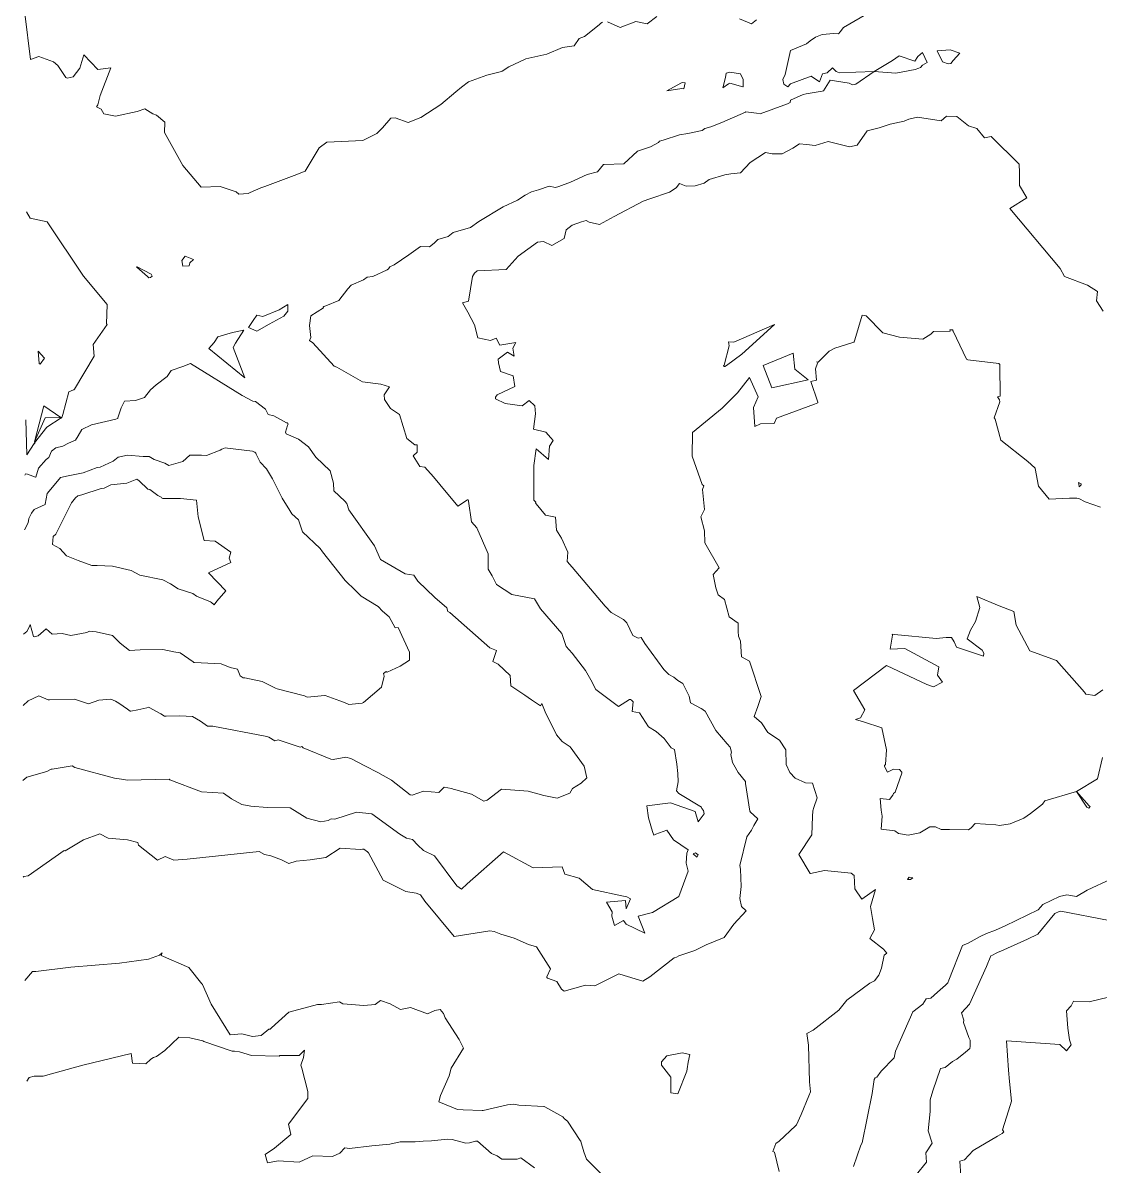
# Model space of a CAD drawing. Header units: inches. Extents: x 1412000 to 1412328, y 4931096 to 4931684.
# Drawn here: x 1412000 to 1412114.6, y 4931329.3 to 4931451 of the extents above; entities that cross this region are included whole.
import ezdxf

# ---------------------------------------------------------------- set-up
doc = ezdxf.new("R2010")
doc.units = ezdxf.units.IN
doc.header["$MEASUREMENT"] = 0

# ---------------------------------------------------------------- blocks, each defined once
blk = doc.blocks.new('CONTOURS')
at = {"color": 242, "lineweight": 0, "true_color": 0xcd2027}
for points in [[(1412114.95, 4931420.3), (1412114.22, 4931421.4), (1412114.35, 4931422.37), (1412113.28, 4931423.04), (1412110.82, 4931423.99), (1412110.37, 4931424.84), (1412105.01, 4931431.19), (1412106.8, 4931432.33), (1412106.03, 4931433.65), (1412106.03, 4931435.03), (1412105.99, 4931435.93), (1412103.03, 4931438.85), (1412102.31, 4931438.73), (1412101.48, 4931439.73), (1412100.61, 4931440.01), (1412099.38, 4931440.99), (1412098.28, 4931441.02), (1412097.72, 4931440.52), (1412095.19, 4931440.92), (1412094.28, 4931440.72), (1412093.78, 4931440.51), (1412092.28, 4931440.19), (1412091.12, 4931439.8), (1412089.84, 4931439.47), (1412088.76, 4931437.93), (1412087.95, 4931437.76), (1412085.69, 4931438.35), (1412084.31, 4931437.9), (1412083.36, 4931438.01), (1412082.64, 4931438.1), (1412081.93, 4931437.63), (1412080.78, 4931437.03), (1412079.73, 4931437.04), (1412079.02, 4931437.15), (1412077.37, 4931436.09), (1412076.37, 4931435.01), (1412075.32, 4931434.89), (1412074.68, 4931434.79), (1412073.03, 4931434.29), (1412072.49, 4931433.89), (1412071.53, 4931433.62), (1412070.57, 4931433.58), (1412069.87, 4931433.88), (1412069.52, 4931433.42), (1412068.81, 4931432.96), (1412066.7, 4931432.23), (1412066.01, 4931431.99), (1412062.91, 4931430.35), (1412061.37, 4931429.5), (1412060.25, 4931429.77), (1412059.93, 4931429.93), (1412059.44, 4931429.8), (1412058.46, 4931429.42), (1412057.82, 4931428.92), (1412057.61, 4931428.03), (1412056.27, 4931427.28), (1412055.38, 4931427.69), (1412054.75, 4931427.62), (1412052.71, 4931426.13), (1412051.43, 4931424.7), (1412048.34, 4931424.59), (1412048.04, 4931424.32), (1412047.85, 4931423.96), (1412047.42, 4931421.36), (1412046.77, 4931421.17), (1412047.36, 4931420.18), (1412048.06, 4931418.82), (1412048.4, 4931417.46), (1412049.77, 4931417.15), (1412050.36, 4931417.41), (1412050.74, 4931416.67), (1412051.82, 4931416.84), (1412052.45, 4931416.94), (1412052.12, 4931416.33), (1412052.29, 4931415.49), (1412051.58, 4931415.93), (1412050.58, 4931415.18), (1412050.59, 4931414.8), (1412050.81, 4931413.87), (1412052.16, 4931413.41), (1412052.34, 4931412.27), (1412050.46, 4931411.4), (1412050.29, 4931411.14), (1412050.27, 4931410.94), (1412051.33, 4931410.47), (1412053.11, 4931410.21), (1412053.87, 4931410.77), (1412054.46, 4931410.22), (1412054.56, 4931409.37), (1412054.32, 4931407.72), (1412055.64, 4931407.4), (1412056.17, 4931406.82), (1412056.44, 4931406.54), (1412056.05, 4931405.92), (1412055.93, 4931404.51), (1412054.63, 4931405.65), (1412054.36, 4931403.86), (1412054.36, 4931400.18), (1412054.57, 4931399.98), (1412054.56, 4931399.89), (1412054.63, 4931399.78), (1412055.6, 4931398.57), (1412056.66, 4931398.36), (1412056.78, 4931396.98), (1412057.32, 4931396.14), (1412057.98, 4931394.66), (1412057.91, 4931393.65), (1412058.43, 4931393.05), (1412061.97, 4931388.89), (1412062.6, 4931388.24), (1412063.92, 4931387.48), (1412064.27, 4931387.14), (1412064.91, 4931385.76), (1412065.47, 4931385.51), (1412065.79, 4931385.57), (1412066.18, 4931384.94), (1412068.19, 4931382.17), (1412068.72, 4931381.63), (1412069.27, 4931381.35), (1412069.69, 4931380.99), (1412070.23, 4931380.67), (1412070.9, 4931379.34), (1412071.05, 4931378.63), (1412072.17, 4931378), (1412072.33, 4931377.92), (1412072.42, 4931377.83), (1412072.59, 4931377.71), (1412073.73, 4931375.66), (1412074.95, 4931374.25), (1412075.26, 4931373.91), (1412075.38, 4931373.37), (1412075.31, 4931373.1), (1412075.47, 4931372.45), (1412075.51, 4931372.26), (1412075.66, 4931372.01), (1412076.12, 4931371.19), (1412076.87, 4931370.25), (1412076.88, 4931370.04), (1412077.35, 4931367.1), (1412077.36, 4931367.09), (1412077.37, 4931367.05), (1412077.38, 4931367), (1412078.19, 4931366.28), (1412077.78, 4931365.58), (1412077.53, 4931365.07), (1412077.04, 4931364.34), (1412076.27, 4931361.31), (1412076.34, 4931360.93), (1412076.44, 4931359.09), (1412076.3, 4931357.78), (1412076.45, 4931356.96), (1412076.95, 4931356.5), (1412075.63, 4931355.06), (1412074.63, 4931353.63), (1412072.71, 4931352.87), (1412071.48, 4931352.28), (1412069.8, 4931351.7), (1412069.55, 4931351.55), (1412069.29, 4931351.48), (1412066.69, 4931349.46), (1412065.96, 4931349), (1412063.53, 4931349.75), (1412063.41, 4931349.79), (1412063.28, 4931349.71), (1412060.86, 4931348.52), (1412059.88, 4931348.59), (1412057.58, 4931347.94), (1412057.31, 4931348.16), (1412056.8, 4931348.98), (1412055.83, 4931349.31), (1412055.76, 4931349.38), (1412055.76, 4931349.47), (1412056.13, 4931350.3), (1412054.65, 4931352.65), (1412053.81, 4931352.89), (1412052.29, 4931353.57), (1412050.87, 4931353.99), (1412050.14, 4931354.3), (1412049.7, 4931354.35), (1412045.88, 4931353.76), (1412042.78, 4931357.53), (1412042.3, 4931358.17), (1412041.86, 4931358.38), (1412040.75, 4931358.54), (1412038.34, 4931359.75), (1412036.78, 4931362.64), (1412036.68, 4931362.76), (1412036.28, 4931363.05), (1412036.14, 4931363.06), (1412035.93, 4931363), (1412033.77, 4931363.16), (1412032.23, 4931362.15), (1412030.58, 4931361.91), (1412029.08, 4931361.76), (1412028.3, 4931361.52), (1412027.53, 4931361.9), (1412026.38, 4931362.35), (1412025.71, 4931362.49), (1412025.16, 4931362.78), (1412017.5, 4931361.98), (1412016.07, 4931361.88), (1412015.14, 4931362.25), (1412014.31, 4931361.87), (1412012.31, 4931363.48), (1412012.24, 4931363.76), (1412011.12, 4931364.04), (1412009.09, 4931364.22), (1412008.21, 4931364.67), (1412006.47, 4931364.03), (1412004.5, 4931362.87), (1412004.39, 4931362.89), (1412000.57, 4931360.21), (1412000.09, 4931360.12), (1412000.03, 4931360.07)], [(1412114.65, 4931399.42), (1412113.02, 4931400.01), (1412112.34, 4931400.36), (1412112.15, 4931400.38), (1412111.34, 4931400.4), (1412109.19, 4931400.29), (1412108.05, 4931401.67), (1412107.69, 4931403.56), (1412107.71, 4931403.63), (1412107.66, 4931403.61), (1412106.93, 4931404.3), (1412104.04, 4931406.55), (1412103.43, 4931408.8), (1412103.33, 4931408.95), (1412103.93, 4931410.65), (1412103.92, 4931410.84), (1412103.69, 4931411.16), (1412103.99, 4931411.23), (1412103.95, 4931414.55), (1412103.93, 4931414.62), (1412103.84, 4931414.7), (1412100.54, 4931415.12), (1412100.39, 4931415.18), (1412098.97, 4931418.14), (1412098.93, 4931418.18), (1412098.94, 4931418.29), (1412098.63, 4931418.3), (1412098.67, 4931418.17), (1412096.88, 4931418.12), (1412096.6, 4931417.83), (1412095.76, 4931417.3), (1412093.27, 4931417.51), (1412091.48, 4931417.99), (1412089.72, 4931419.79), (1412089.29, 4931419.87), (1412088.51, 4931417.24), (1412088.44, 4931417.01), (1412088.4, 4931416.97), (1412088.29, 4931416.96), (1412086.39, 4931416.36), (1412085.8, 4931416.03), (1412084.63, 4931414.85), (1412084.47, 4931414.91), (1412084.53, 4931414.74), (1412084.32, 4931414.15), (1412084.43, 4931412.96), (1412083.85, 4931412.81), (1412084.58, 4931410.6), (1412084.58, 4931410.54), (1412084.24, 4931410.38), (1412080.19, 4931408.91), (1412079.93, 4931408.33), (1412078.47, 4931408.31), (1412077.89, 4931408.03), (1412077.74, 4931410.03), (1412078.24, 4931411.17), (1412077.31, 4931413.24), (1412076.04, 4931411.61), (1412074.4, 4931409.95), (1412071.25, 4931407.36), (1412071.2, 4931404.87), (1412072.28, 4931401.83), (1412072.44, 4931401.7), (1412072.32, 4931401.31), (1412072.53, 4931399.18), (1412072.12, 4931398.39), (1412072.54, 4931396.91), (1412072.55, 4931395.62), (1412074.1, 4931392.96), (1412073.45, 4931392.28), (1412073.73, 4931390.86), (1412073.99, 4931390.1), (1412074.66, 4931389.61), (1412075.14, 4931387.75), (1412076.11, 4931387.1), (1412076.12, 4931386.19), (1412076.14, 4931385.71), (1412076.34, 4931385.17), (1412076.46, 4931383.51), (1412077.32, 4931383.03), (1412078.56, 4931379.28), (1412078.19, 4931378.21), (1412077.81, 4931377.15), (1412078.57, 4931376.47), (1412079.26, 4931375.45), (1412080.5, 4931374.63), (1412081.18, 4931373.63), (1412081.22, 4931372.07), (1412081.6, 4931371.21), (1412082.18, 4931370.6), (1412083.28, 4931370.09), (1412084.03, 4931370.05), (1412084.5, 4931368.52), (1412084.15, 4931367.47), (1412084.04, 4931367.13), (1412084.02, 4931366.53), (1412083.96, 4931364.58), (1412082.55, 4931362.47), (1412083.77, 4931360.46), (1412083.81, 4931360.47), (1412085.29, 4931360.78), (1412088.13, 4931360.48), (1412088.44, 4931360.26), (1412088.51, 4931358.84), (1412089.26, 4931357.71), (1412090.73, 4931358.75), (1412090.18, 4931356.95), (1412090.41, 4931355.66), (1412090.62, 4931354.47), (1412090.12, 4931353.54), (1412091.56, 4931352.4), (1412091.92, 4931351.98), (1412091.64, 4931351.76), (1412091.36, 4931350.37), (1412091.06, 4931349.65), (1412090.6, 4931349.02), (1412090.11, 4931348.79), (1412087.67, 4931346.99), (1412086.83, 4931345.9), (1412084.07, 4931343.79), (1412083.4, 4931343.43), (1412083.59, 4931342.2), (1412083.71, 4931338.29), (1412083.79, 4931337.24), (1412083.62, 4931336.8), (1412082.8, 4931334.82), (1412082.3, 4931333.73), (1412082.2, 4931333.61), (1412080.46, 4931331.99), (1412080.1, 4931331.72), (1412079.79, 4931330.88), (1412079.96, 4931330.82), (1412080.47, 4931328.76)], [(1412062.45, 4931327.57), (1412059.98, 4931330.08), (1412059.68, 4931330.85), (1412059.35, 4931331.93), (1412059.35, 4931331.99), (1412059.31, 4931332.05), (1412057.96, 4931334.1), (1412057.63, 4931334.34), (1412057.46, 4931334.56), (1412055.53, 4931335.63), (1412055.48, 4931335.66), (1412055.43, 4931335.67), (1412052.78, 4931335.82), (1412052.2, 4931335.93), (1412051.58, 4931335.85), (1412048.97, 4931335.25), (1412048.96, 4931335.25), (1412048.96, 4931335.25), (1412048.88, 4931335.25), (1412046.84, 4931335.31), (1412046.26, 4931335.35), (1412044.25, 4931336.17), (1412044.44, 4931336.85), (1412045.36, 4931338.92), (1412045.56, 4931339.76), (1412046.9, 4931341.89), (1412046.42, 4931342.8), (1412044.94, 4931345.11), (1412044.75, 4931345.57), (1412044.39, 4931345.99), (1412043.83, 4931345.88), (1412043.05, 4931345.51), (1412041.25, 4931346.21), (1412040.17, 4931345.98), (1412039.08, 4931346.58), (1412038.07, 4931346.94), (1412037.5, 4931346.52), (1412036.27, 4931346.43), (1412034.05, 4931346.59), (1412033.7, 4931346.81), (1412031.76, 4931346.51), (1412031.34, 4931346.53), (1412028.3, 4931345.72), (1412026.44, 4931344.05), (1412026.3, 4931343.91), (1412026.17, 4931343.91), (1412025.34, 4931343.21), (1412024.43, 4931343.11), (1412023.29, 4931343.4), (1412022.06, 4931343.28), (1412020.02, 4931346.56), (1412019.13, 4931348.66), (1412019.1, 4931348.67), (1412019.06, 4931348.72), (1412017.66, 4931350.44), (1412014.7, 4931351.73), (1412014.83, 4931352.01), (1412014.55, 4931351.77), (1412013.36, 4931351.33), (1412010.28, 4931350.91), (1412005.09, 4931350.48), (1412001.38, 4931350.04), (1412001.02, 4931350.03), (1412000.22, 4931349.06)], [(1412000.2, 4931451.95), (1412000.8, 4931447.05), (1412001.7, 4931447.37), (1412003.26, 4931446.8), (1412003.74, 4931446.41), (1412004.56, 4931445.13), (1412004.73, 4931445.06), (1412005.36, 4931445.2), (1412006.05, 4931446.12), (1412006.48, 4931447.56), (1412007.97, 4931445.98), (1412009.35, 4931446.19), (1412008.22, 4931443.24), (1412007.98, 4931442.24), (1412007.85, 4931442.02), (1412008.35, 4931441.76), (1412008.61, 4931441.28), (1412009.85, 4931441.03), (1412012.16, 4931441.52), (1412012.99, 4931441.8), (1412013.83, 4931441.29), (1412014.22, 4931441.13), (1412015.1, 4931440.38), (1412015.08, 4931439.3), (1412017.03, 4931435.77), (1412018.96, 4931433.46), (1412021, 4931433.56), (1412022.68, 4931432.98), (1412022.98, 4931432.73), (1412023.96, 4931432.79), (1412024.2, 4931432.91), (1412025.33, 4931433.41), (1412025.75, 4931433.54), (1412028.85, 4931434.71), (1412030.05, 4931435.18), (1412031.53, 4931437.66), (1412032.35, 4931438.25), (1412036.19, 4931438.45), (1412037.66, 4931439.2), (1412038.28, 4931439.78), (1412039.14, 4931440.83), (1412039.61, 4931440.85), (1412040.98, 4931440.35), (1412042.34, 4931440.89), (1412044.46, 4931442.26), (1412046.06, 4931443.61), (1412046.67, 4931444.13), (1412047.43, 4931444.69), (1412049.37, 4931445.39), (1412050.78, 4931445.74), (1412051, 4931445.81), (1412051.69, 4931446.28), (1412052.83, 4931446.81), (1412053.5, 4931447.12), (1412055.75, 4931447.61), (1412057.4, 4931448.35), (1412058.64, 4931448.53), (1412059.19, 4931449.29), (1412059.77, 4931449.51), (1412061.3, 4931450.75), (1412061.44, 4931450.86), (1412061.51, 4931450.91), (1412061.66, 4931451.03)], [(1412062.19, 4931451.08), (1412063.55, 4931450.47), (1412065.23, 4931451.09), (1412066.42, 4931450.86), (1412067.46, 4931451.65)], [(1412076.24, 4931451.37), (1412077.54, 4931450.85), (1412078.07, 4931451.28)], [(1412090.19, 4931452.13), (1412087.32, 4931450.48), (1412086.97, 4931450.02), (1412086.77, 4931449.79), (1412086.3, 4931449.84), (1412085.05, 4931449.72), (1412084.32, 4931449.45), (1412083.77, 4931449.06), (1412083.39, 4931448.72), (1412081.66, 4931448), (1412081.1, 4931445.48), (1412080.85, 4931444.93), (1412080.98, 4931444.44), (1412081.38, 4931444.15), (1412081.66, 4931444.47), (1412083.87, 4931445.28), (1412084.75, 4931444.67), (1412085.06, 4931445.55), (1412085.56, 4931445.64), (1412086.15, 4931446.17), (1412086.52, 4931445.78), (1412086.89, 4931445.63), (1412088.63, 4931445.71), (1412090.58, 4931445.77), (1412088.61, 4931444.45), (1412088.27, 4931444.37), (1412087.92, 4931444.53), (1412085.9, 4931444.86), (1412085.17, 4931443.73), (1412085.04, 4931443.68), (1412083.33, 4931443.39), (1412083.03, 4931443.33), (1412081.67, 4931442.72), (1412081.63, 4931442.49), (1412081.36, 4931442.35), (1412078.43, 4931441.28), (1412078.04, 4931441.35), (1412076.92, 4931441.48), (1412076.87, 4931441.47), (1412074.35, 4931440.36), (1412073.19, 4931439.91), (1412072.57, 4931439.71), (1412072.27, 4931439.52), (1412070.75, 4931439.18), (1412069.87, 4931439.05), (1412068.14, 4931438.48), (1412067.73, 4931438.36), (1412067.62, 4931438.24), (1412066.77, 4931437.77), (1412065.38, 4931437.32), (1412063.93, 4931435.96), (1412061.84, 4931435.9), (1412061.79, 4931435.9), (1412061.15, 4931435.11), (1412060.05, 4931434.82), (1412058.26, 4931434.01), (1412057.01, 4931433.55), (1412056.68, 4931433.43), (1412056, 4931433.57), (1412054.87, 4931433.2), (1412054.11, 4931432.98), (1412053.45, 4931432.62), (1412052.63, 4931432.08), (1412051.12, 4931431.4), (1412048.51, 4931429.81), (1412047.64, 4931429.19), (1412045.8, 4931428.64), (1412045.25, 4931428.24), (1412044.17, 4931427.91), (1412043.77, 4931427.51), (1412043.25, 4931427.12), (1412042.32, 4931427.16), (1412041.06, 4931426.28), (1412039.51, 4931425.22), (1412039.04, 4931425), (1412038.9, 4931424.79), (1412038.77, 4931424.67), (1412037.24, 4931423.97), (1412036.63, 4931423.89), (1412036.26, 4931423.62), (1412034.93, 4931423.04), (1412034.56, 4931422.66), (1412033.61, 4931421.42), (1412032.22, 4931420.84), (1412032.02, 4931420.79), (1412031.97, 4931420.7), (1412031.98, 4931420.63), (1412030.63, 4931419.8), (1412030.51, 4931418.77), (1412030.63, 4931417.48), (1412030.49, 4931417.17), (1412030.85, 4931416.9), (1412033.11, 4931414.43), (1412033.4, 4931414.33), (1412036.15, 4931412.76), (1412038.09, 4931412.5), (1412039, 4931412.22), (1412038.45, 4931411.39), (1412038.49, 4931410.87), (1412039.12, 4931409.93), (1412040.07, 4931409.28), (1412040.48, 4931408), (1412040.87, 4931406.75), (1412041.72, 4931406.07), (1412041.95, 4931406.07), (1412041.97, 4931405.28), (1412041.52, 4931404.9), (1412042.23, 4931403.75), (1412042.76, 4931403.7), (1412043.7, 4931402.66), (1412044.36, 4931401.84), (1412046.27, 4931399.52), (1412047.3, 4931400.21), (1412047.37, 4931400.2), (1412047.42, 4931400.15), (1412047.42, 4931400.06), (1412047.74, 4931397.87), (1412048.3, 4931397.23), (1412049.49, 4931394.47), (1412049.51, 4931392.83), (1412049.94, 4931392.13), (1412050.4, 4931391.19), (1412052.03, 4931390.14), (1412054.45, 4931389.67), (1412055.09, 4931388.63), (1412057.33, 4931385.99), (1412057.8, 4931384.61), (1412058.45, 4931383.89), (1412059.88, 4931382.07), (1412060.43, 4931381.07), (1412060.96, 4931380.03), (1412063.38, 4931378.24), (1412064.55, 4931378.98), (1412064.66, 4931378.96), (1412064.75, 4931378.88), (1412064.92, 4931378.73), (1412064.83, 4931377.7), (1412065.61, 4931377.55), (1412066.57, 4931376.07), (1412067.38, 4931375.56), (1412068.23, 4931374.82), (1412068.99, 4931373.81), (1412069.34, 4931373.65), (1412069.58, 4931372.08), (1412069.7, 4931371.11), (1412069.72, 4931370.21), (1412069.55, 4931369.24), (1412069.79, 4931368.97), (1412072.21, 4931367.5), (1412072.25, 4931367.36), (1412072.4, 4931367.15), (1412072.48, 4931366.81), (1412071.85, 4931365.95), (1412071.53, 4931367.06), (1412068.92, 4931367.97), (1412066.39, 4931367.64), (1412066.58, 4931366.39), (1412067, 4931364.91), (1412067.14, 4931364.53), (1412067.33, 4931364.64), (1412068.51, 4931365.07), (1412069.24, 4931364.03), (1412070.79, 4931362.96), (1412070.64, 4931362.62), (1412070.56, 4931361.54), (1412070.79, 4931360.7), (1412069.79, 4931358), (1412067, 4931356.3), (1412065.45, 4931355.91), (1412066.18, 4931354.1), (1412064.2, 4931355.07), (1412063.92, 4931355.44), (1412062.96, 4931354.93), (1412062.65, 4931355.92), (1412062.7, 4931356.37), (1412062.1, 4931357.41), (1412064.11, 4931357.58), (1412064.19, 4931356.69), (1412064.66, 4931357.75), (1412064.27, 4931357.96), (1412063.91, 4931358.03), (1412060.62, 4931358.75), (1412059.2, 4931359.96), (1412057.66, 4931360.4), (1412057.37, 4931361.17), (1412054.28, 4931361.06), (1412051.15, 4931362.75), (1412047.27, 4931359.34), (1412046.67, 4931358.79), (1412046.18, 4931359.14), (1412043.79, 4931362.34), (1412042.61, 4931362.89), (1412042.03, 4931363.48), (1412041.44, 4931364.09), (1412040.83, 4931364.2), (1412040.1, 4931364.65), (1412037.14, 4931366.81), (1412035.5, 4931366.97), (1412033.2, 4931366.24), (1412032.79, 4931366.27), (1412032.49, 4931366.08), (1412031.7, 4931365.96), (1412030.23, 4931366.35), (1412028.43, 4931367.45), (1412026.01, 4931367.48), (1412024.26, 4931367.62), (1412023.31, 4931367.81), (1412022.2, 4931368.41), (1412021.34, 4931369.01), (1412019, 4931369.16), (1412015.64, 4931370.42), (1412015.58, 4931370.49), (1412011.1, 4931370.37), (1412010.74, 4931370.47), (1412009.74, 4931370.61), (1412005.54, 4931371.73), (1412005.24, 4931371.92), (1412003.11, 4931371.57), (1412003.02, 4931371.55), (1412002.54, 4931371.3), (1412000.44, 4931370.69), (1412000, 4931370.35)], [(1412090.58, 4931445.77), (1412092.54, 4931446.94), (1412093.24, 4931447.44), (1412094.91, 4931446.87), (1412095.21, 4931447.38), (1412095.72, 4931447.79), (1412096.23, 4931446.73), (1412095.73, 4931446.44), (1412095.5, 4931446.22), (1412095.34, 4931446.13), (1412094.93, 4931445.98), (1412092.89, 4931445.62), (1412090.58, 4931445.77)], [(1412097.86, 4931446.8), (1412097.27, 4931447.97), (1412098.67, 4931448.08), (1412099.69, 4931447.73), (1412098.99, 4931446.94), (1412098.73, 4931446.64), (1412098.43, 4931446.61), (1412097.86, 4931446.8)], [(1412075.07, 4931444.47), (1412075.23, 4931444.53), (1412076.59, 4931444.14), (1412076.65, 4931444.16), (1412076.63, 4931444.94), (1412076.36, 4931445.52), (1412075.21, 4931445.71), (1412074.82, 4931445.61), (1412074.76, 4931445.13), (1412074.49, 4931444.06), (1412075.07, 4931444.47)], [(1412070.14, 4931444.6), (1412069.99, 4931444.53), (1412068.52, 4931443.74), (1412070.11, 4931443.96), (1412070.33, 4931443.95), (1412070.48, 4931444.57), (1412070.14, 4931444.6)], [(1412000.4, 4931430.85), (1412000.78, 4931430.19), (1412002.6, 4931429.8), (1412006.44, 4931424.02), (1412008.99, 4931420.99), (1412008.9, 4931418.94), (1412008.98, 4931418.87), (1412007.48, 4931416.72), (1412007.59, 4931415.48), (1412005.48, 4931411.99), (1412005.42, 4931411.91), (1412005.39, 4931411.9), (1412004.89, 4931411.7), (1412004.25, 4931409.28), (1412004.15, 4931408.98), (1412004.12, 4931408.94), (1412004.11, 4931408.91), (1412004.09, 4931408.93), (1412002.57, 4931407.96), (1412001.23, 4931406.26), (1412001.27, 4931406.22), (1412001.27, 4931406.17), (1412001.2, 4931406.21), (1412001.19, 4931406.2), (1412000.44, 4931404.99), (1412000.31, 4931408.72)], [(1412115.81, 4931359.89), (1412113.24, 4931358.68), (1412112.11, 4931358), (1412111.08, 4931358.2), (1412110.3, 4931358.01), (1412108.51, 4931357.17), (1412108.04, 4931356.6), (1412104.5, 4931354.88), (1412103.5, 4931354.43), (1412102.53, 4931354.06), (1412101.84, 4931353.76), (1412100.57, 4931353.06), (1412099.97, 4931352.81), (1412098.53, 4931349.11), (1412098.4, 4931348.82), (1412098.18, 4931348.57), (1412097.33, 4931347.83), (1412096.62, 4931347.2), (1412096.1, 4931347.11), (1412095.76, 4931346.55), (1412094.68, 4931345.74), (1412092.83, 4931341.54), (1412092.7, 4931340.83), (1412091.33, 4931339.42), (1412090.85, 4931338.8), (1412090.67, 4931338.71), (1412090.57, 4931338.53), (1412090.37, 4931337.05), (1412089.3, 4931331.81), (1412089.15, 4931331.54), (1412088.36, 4931329.27)], [(1412054.44, 4931329.13), (1412052.99, 4931330.22), (1412052.6, 4931330.07), (1412050.97, 4931330.06), (1412050.48, 4931330.43), (1412049.85, 4931330.65), (1412048.36, 4931331.98), (1412048.15, 4931331.98), (1412047.52, 4931331.8), (1412047.14, 4931331.76), (1412045.69, 4931332.17), (1412045.19, 4931332.2), (1412043.49, 4931332), (1412042.59, 4931331.98), (1412041.74, 4931331.91), (1412040.13, 4931331.9), (1412039.06, 4931331.67), (1412037.12, 4931331.49), (1412034.75, 4931331.21), (1412034.27, 4931331.28), (1412033.74, 4931330.7), (1412032.93, 4931330.33), (1412030.86, 4931330.43), (1412029.39, 4931329.75), (1412027.18, 4931329.88), (1412026.04, 4931329.67), (1412025.8, 4931330.57), (1412026.79, 4931331.25), (1412028.52, 4931332.7), (1412028.28, 4931333.8), (1412030.33, 4931336.52), (1412030.31, 4931337.27), (1412029.69, 4931339.74), (1412029.59, 4931340.06), (1412029.86, 4931340.88), (1412029.96, 4931341.65), (1412029.4, 4931341.08), (1412027.33, 4931341.1), (1412027.26, 4931341.03), (1412024.32, 4931341.08), (1412023.05, 4931341.48), (1412022.53, 4931341.54), (1412022.28, 4931341.55), (1412019.26, 4931342.57), (1412019.16, 4931342.65), (1412017.78, 4931342.98), (1412016.61, 4931343.05), (1412015.11, 4931341.63), (1412014.22, 4931340.97), (1412013.89, 4931340.87), (1412013.63, 4931340.69), (1412013.07, 4931340.22), (1412011.66, 4931340.29), (1412011.53, 4931341.32), (1412006.4, 4931340.07), (1412003.04, 4931339.16), (1412002.15, 4931338.88), (1412001.2, 4931338.9), (1412000.67, 4931338.76), (1412000.42, 4931338.35)], [(1412017.27, 4931426.12), (1412018.15, 4931425.79), (1412017.76, 4931425.44), (1412017.69, 4931425.1), (1412017.02, 4931425.08), (1412016.92, 4931425.68), (1412017.27, 4931426.12)], [(1412012.13, 4931424.98), (1412012.11, 4931425), (1412012.13, 4931425.01), (1412012.14, 4931425.01), (1412012.17, 4931425.01), (1412013.66, 4931424.21), (1412013.77, 4931424.01), (1412013.57, 4931423.86), (1412013.4, 4931423.82), (1412013.25, 4931423.96), (1412012.13, 4931424.98)], [(1412115.57, 4931355.45), (1412110.44, 4931356.44), (1412110.25, 4931356.4), (1412109.81, 4931356.19), (1412107.98, 4931353.99), (1412106.9, 4931353.46), (1412104.06, 4931352.18), (1412103.77, 4931352.07), (1412103.56, 4931351.98), (1412103.17, 4931351.76), (1412102.98, 4931351.68), (1412102.54, 4931350.56), (1412100.71, 4931346.55), (1412099.88, 4931345.63), (1412100.11, 4931344.84), (1412100.08, 4931344.59), (1412100.65, 4931343.01), (1412100.8, 4931342.73), (1412100.8, 4931341.98), (1412100.77, 4931341.92), (1412100.75, 4931341.82), (1412100.28, 4931341.43), (1412099.38, 4931340.71), (1412098.9, 4931340.44), (1412098.13, 4931339.81), (1412097.64, 4931339.7), (1412096.82, 4931337.33), (1412096.53, 4931336.39), (1412096.52, 4931336.16), (1412096.52, 4931335.14), (1412096.41, 4931334.1), (1412096.32, 4931333.07), (1412096.76, 4931331.75), (1412096.08, 4931330.74), (1412096.14, 4931329.73), (1412095.05, 4931328.41)], [(1412024.91, 4931418.17), (1412024.02, 4931418.56), (1412024.49, 4931419.28), (1412024.9, 4931419.86), (1412025.52, 4931419.7), (1412027.27, 4931420.41), (1412028.18, 4931420.99), (1412028.2, 4931420.28), (1412027.77, 4931419.75), (1412026.22, 4931418.9), (1412024.91, 4931418.17)], [(1412074.56, 4931414.46), (1412074.58, 4931414.41), (1412074.67, 4931414.39), (1412074.86, 4931414.49), (1412076.48, 4931415.7), (1412079.98, 4931418.88), (1412075.64, 4931416.97), (1412075.08, 4931417.03), (1412075.13, 4931416.59), (1412074.6, 4931414.54), (1412074.56, 4931414.46)], [(1412023.61, 4931413.19), (1412019.8, 4931416.32), (1412020.36, 4931416.95), (1412020.76, 4931417.57), (1412022.29, 4931418.02), (1412023.51, 4931418.27), (1412022.62, 4931416.87), (1412022.37, 4931416.41), (1412023.61, 4931413.19)], [(1412001.62, 4931416.03), (1412002.3, 4931415.29), (1412001.85, 4931414.66), (1412001.74, 4931414.7), (1412001.62, 4931416.03)], [(1412081.94, 4931415.8), (1412078.77, 4931414.5), (1412079.69, 4931412.12), (1412083.54, 4931412.98), (1412082.14, 4931414.12), (1412081.94, 4931415.8)], [(1412000.2, 4931402.85), (1412000.27, 4931402.99), (1412000.49, 4931402.94), (1412001.36, 4931402.61), (1412001.36, 4931402.62), (1412001.38, 4931402.64), (1412001.68, 4931403.59), (1412002.49, 4931404.52), (1412002.75, 4931404.72), (1412003.04, 4931405.39), (1412003.5, 4931405.75), (1412004.25, 4931405.93), (1412004.85, 4931406.25), (1412005.61, 4931406.57), (1412005.89, 4931407.03), (1412006.28, 4931407.71), (1412007.3, 4931408.2), (1412009.89, 4931408.81), (1412010.06, 4931408.85), (1412010.12, 4931408.86), (1412010.1, 4931408.93), (1412010.46, 4931410), (1412010.81, 4931410.7), (1412012, 4931410.79), (1412012.93, 4931411.11), (1412013.57, 4931411.9), (1412014.2, 4931412.45), (1412015.36, 4931413.34), (1412015.78, 4931413.97), (1412017.04, 4931414.38), (1412017.85, 4931414.73), (1412023.33, 4931411.32), (1412024.47, 4931410.7), (1412024.74, 4931410.69), (1412025.82, 4931409.86), (1412026.09, 4931409.28), (1412026.69, 4931409.16), (1412028.04, 4931408.42), (1412028.15, 4931408.39), (1412028.2, 4931408.31), (1412028.24, 4931408.25), (1412028.16, 4931408.11), (1412027.96, 4931407.4), (1412028.03, 4931407.22), (1412028.25, 4931407.13), (1412029.33, 4931406.65), (1412030.38, 4931405.84), (1412031.19, 4931404.76), (1412032.68, 4931403.29), (1412033.06, 4931402), (1412033.1, 4931401.17), (1412034.26, 4931400.07), (1412034.48, 4931399.83), (1412034.68, 4931399.14), (1412037.4, 4931395.3), (1412038.07, 4931393.88), (1412040.67, 4931392.34), (1412041.61, 4931392.19), (1412042.01, 4931391.56), (1412043.82, 4931389.82), (1412045.12, 4931388.72), (1412045.21, 4931388.34), (1412045.42, 4931388.22), (1412049.67, 4931384.45), (1412050.39, 4931384.18), (1412050, 4931383.02), (1412050.57, 4931382.74), (1412051.84, 4931381.51), (1412051.93, 4931380.44), (1412053.4, 4931379.43), (1412054.12, 4931378.93), (1412055.09, 4931378.28), (1412055.22, 4931378.53), (1412055.58, 4931377.64), (1412056.78, 4931375.22), (1412057.37, 4931374.51), (1412058.22, 4931373.93), (1412059.73, 4931371.86), (1412059.99, 4931370.63), (1412059.41, 4931370.08), (1412058.49, 4931369.51), (1412058.19, 4931369.02), (1412056.85, 4931368.46), (1412055.44, 4931368.76), (1412053.77, 4931369.23), (1412050.94, 4931369.43), (1412049.39, 4931368.26), (1412049.05, 4931368.14), (1412047.75, 4931368.91), (1412046.05, 4931369.35), (1412045.9, 4931369.4), (1412045.6, 4931369.5), (1412044.84, 4931369.63), (1412044.25, 4931369.06), (1412042.61, 4931369.22), (1412041.41, 4931368.8), (1412041.22, 4931368.83), (1412039.22, 4931370.39), (1412037.77, 4931371.2), (1412036.37, 4931371.92), (1412034.91, 4931372.7), (1412034.37, 4931372.84), (1412033.02, 4931372.57), (1412032.76, 4931372.61), (1412029.82, 4931373.82), (1412029.69, 4931373.97), (1412029.52, 4931373.91), (1412027.17, 4931374.67), (1412026.81, 4931374.58), (1412026.18, 4931374.96), (1412026.05, 4931375.01), (1412025.79, 4931375.06), (1412020.21, 4931376.12), (1412019.64, 4931376.14), (1412018.92, 4931376.67), (1412018.06, 4931377.17), (1412016.71, 4931377.24), (1412015.24, 4931377.2), (1412015.15, 4931377.19), (1412015.07, 4931377.21), (1412014.67, 4931377.45), (1412013.43, 4931378.11), (1412013.36, 4931378.14), (1412013.21, 4931378.09), (1412012.24, 4931377.88), (1412011.5, 4931377.72), (1412011.43, 4931377.71), (1412011.14, 4931377.95), (1412010.22, 4931378.58), (1412009.85, 4931378.78), (1412009.38, 4931379.01), (1412008.08, 4931378.9), (1412006.99, 4931378.52), (1412005.51, 4931379), (1412002.82, 4931378.92), (1412002.77, 4931378.94), (1412002.72, 4931378.92), (1412002.7, 4931378.93), (1412001.7, 4931379.35), (1412000.58, 4931378.82), (1412000.03, 4931378.33)], [(1412115.49, 4931347.29), (1412113.44, 4931346.81), (1412111.78, 4931346.87), (1412111.53, 4931346.39), (1412111.03, 4931345.85), (1412111.19, 4931344.01), (1412111.37, 4931342.75), (1412111.53, 4931342.24), (1412111.04, 4931341.6), (1412110.32, 4931342.26), (1412104.64, 4931342.67), (1412104.88, 4931339.54), (1412104.96, 4931338.33), (1412105.19, 4931336.25), (1412104.88, 4931335.19), (1412104.22, 4931333.19), (1412104.37, 4931332.96), (1412104.21, 4931332.79), (1412103.7, 4931332.5), (1412101.09, 4931330.99), (1412100.2, 4931330.01), (1412099.68, 4931329.86), (1412099.78, 4931328.28)], [(1412002.37, 4931408.94), (1412004.04, 4931408.98), (1412002.25, 4931410.21), (1412001.25, 4931406.37), (1412002.37, 4931408.94)], [(1412000.19, 4931397.02), (1412000.57, 4931397.78), (1412000.65, 4931398.22), (1412000.92, 4931398.81), (1412001.2, 4931399.2), (1412002.36, 4931399.72), (1412002.38, 4931399.75), (1412002.59, 4931400.9), (1412003.51, 4931401.97), (1412004.01, 4931402.57), (1412004.84, 4931402.77), (1412006.43, 4931403.09), (1412007.9, 4931403.65), (1412008.22, 4931403.69), (1412009.61, 4931404.32), (1412010.16, 4931404.74), (1412011.12, 4931404.98), (1412012.82, 4931404.82), (1412013.44, 4931404.82), (1412013.97, 4931404.52), (1412015.09, 4931404.11), (1412015.55, 4931403.86), (1412017.01, 4931404.29), (1412017.77, 4931404.95), (1412019, 4931404.98), (1412019.55, 4931404.92), (1412021, 4931405.51), (1412021.18, 4931405.6), (1412021.52, 4931405.73), (1412021.76, 4931405.71), (1412024.44, 4931405.4), (1412024.57, 4931405.33), (1412024.68, 4931405.27), (1412024.79, 4931405.18), (1412024.81, 4931405.07), (1412025.26, 4931404.22), (1412025.93, 4931403.51), (1412026.55, 4931402.45), (1412027.6, 4931400.39), (1412028.4, 4931399.07), (1412028.63, 4931398.71), (1412029.32, 4931398.09), (1412029.77, 4931396.81), (1412031.65, 4931395.02), (1412031.88, 4931394.69), (1412034.29, 4931391.64), (1412034.73, 4931391.2), (1412034.96, 4931390.99), (1412036, 4931389.98), (1412037.81, 4931388.88), (1412038.27, 4931388.37), (1412038.96, 4931387.76), (1412039.6, 4931386.59), (1412039.92, 4931386.63), (1412041.15, 4931383.99), (1412041.13, 4931383.16), (1412040.14, 4931382.53), (1412038.76, 4931381.87), (1412038.65, 4931381.94), (1412038.37, 4931381.74), (1412038.46, 4931381.45), (1412038.17, 4931380.29), (1412036.24, 4931378.66), (1412036.17, 4931378.61), (1412036.1, 4931378.59), (1412034.69, 4931378.43), (1412034.3, 4931378.61), (1412033.73, 4931378.83), (1412032.17, 4931379.38), (1412032.15, 4931379.39), (1412032.13, 4931379.39), (1412030.25, 4931379.2), (1412029.95, 4931379.37), (1412027.06, 4931380.1), (1412026.87, 4931380.19), (1412025.45, 4931380.88), (1412023.63, 4931381.27), (1412023.45, 4931381.26), (1412023.33, 4931381.34), (1412023.11, 4931381.5), (1412022.84, 4931382.19), (1412022.05, 4931382.39), (1412021.1, 4931382.77), (1412018.26, 4931382.9), (1412018.18, 4931382.92), (1412018.12, 4931382.96), (1412016.74, 4931383.93), (1412016.05, 4931384.04), (1412014.91, 4931384.29), (1412012.5, 4931384.27), (1412011.34, 4931384.18), (1412010.35, 4931384.97), (1412009.55, 4931385.78), (1412007.8, 4931386.17), (1412007.09, 4931386.25), (1412006.81, 4931386.08), (1412005.09, 4931385.78), (1412004.2, 4931385.99), (1412003.11, 4931385.91), (1412002.47, 4931386.48), (1412001.62, 4931385.75), (1412001.2, 4931385.65), (1412001.15, 4931385.68), (1412000.79, 4931386.94), (1412000.66, 4931386.66), (1412000.42, 4931386.22), (1412000.06, 4931385.91)], [(1412007.33, 4931393.21), (1412005.87, 4931393.77), (1412004.63, 4931394.25), (1412003.94, 4931395.02), (1412003.16, 4931395.45), (1412003.24, 4931396.3), (1412003.52, 4931396.55), (1412005.18, 4931399.9), (1412005.62, 4931400.41), (1412005.84, 4931400.64), (1412006.26, 4931400.75), (1412008.32, 4931401.42), (1412008.65, 4931401.47), (1412009.36, 4931401.79), (1412011.06, 4931402), (1412012.14, 4931402.42), (1412012.36, 4931402.24), (1412013.29, 4931401.33), (1412013.5, 4931401.32), (1412014.38, 4931400.66), (1412014.7, 4931400.49), (1412014.74, 4931400.44), (1412014.89, 4931400.37), (1412016.78, 4931400.36), (1412018.49, 4931400.17), (1412018.66, 4931398.41), (1412019.28, 4931395.89), (1412020.46, 4931395.81), (1412022.14, 4931394.64), (1412021.94, 4931394.02), (1412022.14, 4931393.55), (1412019.77, 4931392.46), (1412021.61, 4931390.54), (1412020.65, 4931389.43), (1412020.36, 4931389.05), (1412020.09, 4931389.3), (1412019.96, 4931389.37), (1412018.49, 4931389.97), (1412018.09, 4931390.25), (1412016.54, 4931390.73), (1412015.71, 4931391.29), (1412014.88, 4931391.69), (1412012.45, 4931392.2), (1412011.51, 4931392.68), (1412009.54, 4931393.16), (1412007.91, 4931393.24), (1412007.33, 4931393.21)], [(1412112.36, 4931401.88), (1412112.38, 4931401.58), (1412112.59, 4931401.82), (1412112.59, 4931401.92), (1412112.51, 4931401.96), (1412112.32, 4931402.07), (1412112.36, 4931401.88)], [(1412097.83, 4931380.8), (1412096.87, 4931380.32), (1412096.19, 4931380.56), (1412091.87, 4931382.57), (1412088.37, 4931379.91), (1412089.59, 4931377.88), (1412089.11, 4931377.01), (1412088.58, 4931376.83), (1412089.44, 4931376.58), (1412091.4, 4931375.94), (1412091.89, 4931373.62), (1412091.78, 4931372.04), (1412091.69, 4931371.96), (1412091.68, 4931371.85), (1412092, 4931371.24), (1412092.64, 4931371.57), (1412093.27, 4931371.51), (1412093.51, 4931371.23), (1412093.52, 4931371.2), (1412093.53, 4931371.13), (1412092.8, 4931369.12), (1412092.64, 4931368.97), (1412092.58, 4931368.87), (1412092.56, 4931368.8), (1412092.21, 4931368.34), (1412091.23, 4931368.43), (1412091.33, 4931367.21), (1412091.43, 4931366.56), (1412091.32, 4931365.19), (1412092.77, 4931364.99), (1412093.18, 4931364.7), (1412094.2, 4931364.54), (1412095.44, 4931364.77), (1412096.51, 4931365.42), (1412097.11, 4931365.42), (1412097.72, 4931365.12), (1412098.59, 4931365.12), (1412100.62, 4931365.11), (1412100.89, 4931365.33), (1412101.33, 4931365.76), (1412103.51, 4931365.63), (1412103.92, 4931365.57), (1412105.03, 4931365.75), (1412106.49, 4931366.33), (1412107.21, 4931366.83), (1412108.49, 4931367.84), (1412108.72, 4931368.2), (1412112.1, 4931369.17), (1412113.19, 4931367.51), (1412113.42, 4931367.42), (1412113.55, 4931367.58), (1412113.44, 4931367.65), (1412112.1, 4931369.17), (1412114.34, 4931370.54), (1412114.85, 4931372.79)], [(1412114.91, 4931379.98), (1412114.06, 4931379.38), (1412113.1, 4931379.54), (1412112.96, 4931379.75), (1412109.99, 4931383.13), (1412107.13, 4931384.15), (1412105.69, 4931386.89), (1412105.44, 4931388.33), (1412103.88, 4931388.94), (1412101.49, 4931389.91), (1412101.82, 4931388.77), (1412101.36, 4931387.28), (1412100.81, 4931386.33), (1412100.46, 4931385.43), (1412102.08, 4931384.21), (1412102.25, 4931383.9), (1412102.2, 4931383.59), (1412101.45, 4931383.83), (1412099.34, 4931384.54), (1412099.1, 4931385.12), (1412098.8, 4931385.57), (1412098.22, 4931385.57), (1412097.16, 4931385.45), (1412092.75, 4931385.89), (1412092.5, 4931385.92), (1412092.53, 4931385.8), (1412092.26, 4931384.32), (1412093.84, 4931384.4), (1412097.44, 4931382.45), (1412097.32, 4931381.55), (1412097.83, 4931380.8)], [(1412071.31, 4931362.55), (1412071.58, 4931362.67), (1412071.86, 4931362.45), (1412071.71, 4931362.18), (1412071.31, 4931362.55)], [(1412094.12, 4931359.81), (1412094.25, 4931360.03), (1412094.3, 4931360.08), (1412094.69, 4931359.99), (1412094.45, 4931359.81), (1412094.12, 4931359.81)], [(1412068.52, 4931341.05), (1412070.14, 4931341.36), (1412070.97, 4931341.19), (1412070.78, 4931340.39), (1412070.67, 4931339.67), (1412070.66, 4931339.42), (1412069.67, 4931337), (1412068.94, 4931337.12), (1412068.93, 4931338.8), (1412067.94, 4931340.05), (1412067.94, 4931340.42), (1412068.52, 4931341.05)]]:
    blk.add_lwpolyline(points, dxfattribs=at)

msp = doc.modelspace()

# ---------------------------------------------------------------- block references
msp.add_blockref('CONTOURS', (0, 0))

doc.saveas('drawing.dxf')
